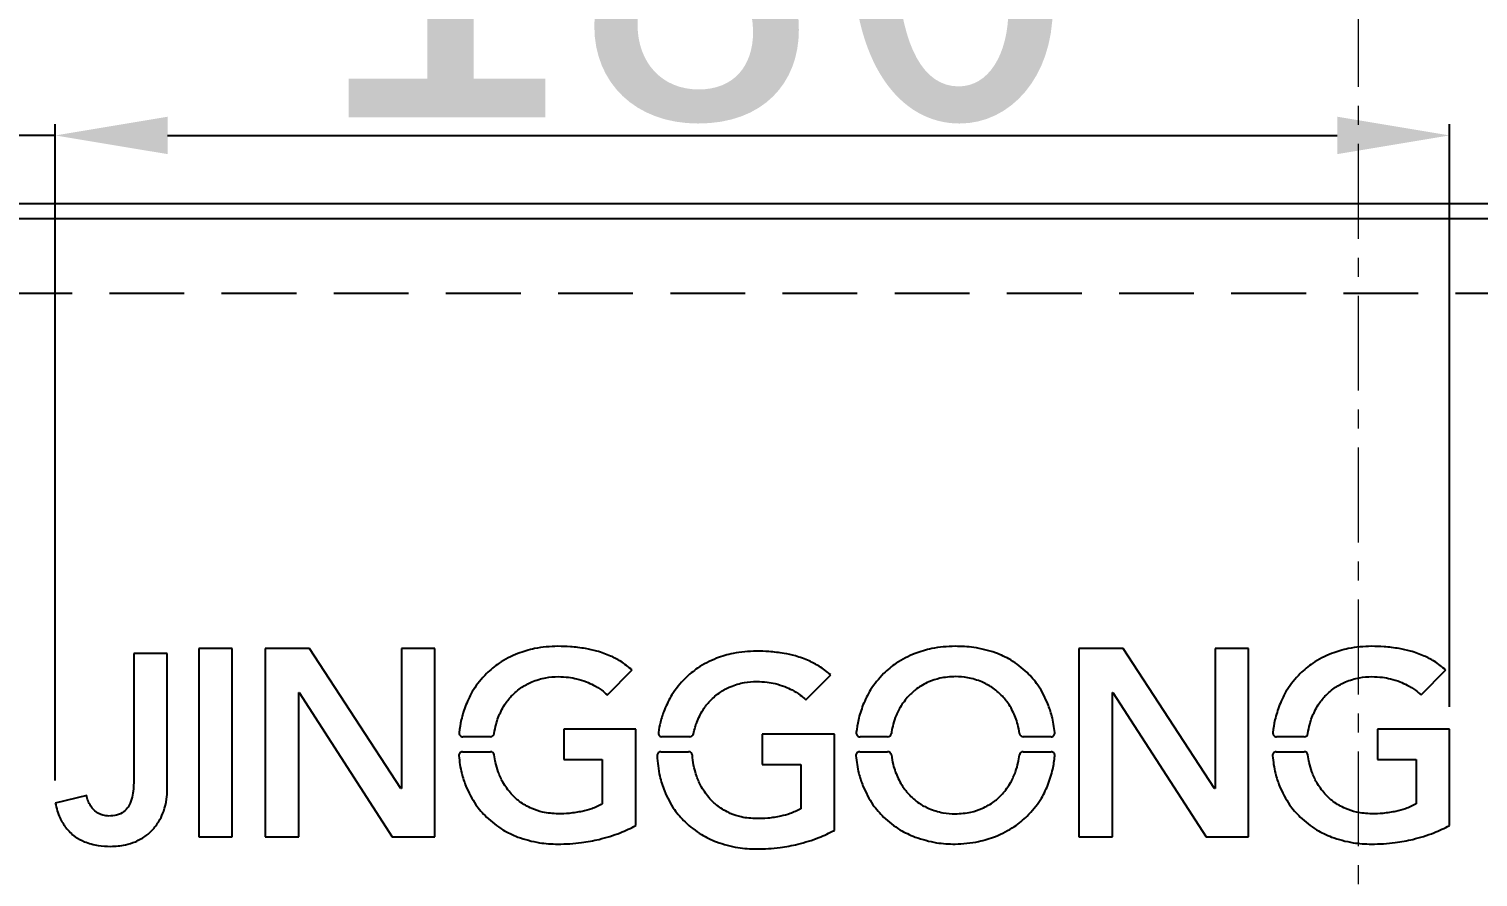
# Model space of a CAD drawing. Header units: millimetres. Extents: x 6893 to 19543, y -3475 to 6590.
# Drawn here: x 10019.4 to 10213.2, y 4463.5 to 4576.9 of the extents above; entities that cross this region are included whole.
import ezdxf

# ---------------------------------------------------------------- set-up
doc = ezdxf.new("R2010")
doc.units = ezdxf.units.MM
doc.linetypes.add('ACBSITGL', pattern=[3, 2, -1])
doc.linetypes.add('CENTERX2', pattern=[20.32, 12.7, -2.54, 2.54, -2.54])
doc.styles.get("Standard").update_dxf_attribs({"font": ''})
doc.styles.get('Standard').set_extended_font_data('SimSun')
doc.dimstyles.new('50#', dxfattribs={"dimtxt": 50, "dimasz": 15, "dimexe": 1.5, "dimexo": 3, "dimgap": 2, "dimtad": 1, "dimtoh": 1, "dimzin": 12, "dimdsep": 46, "dimtxsty": 'Standard', "dimcen": 20, "dimclrd": 3, "dimclre": 3, "dimclrt": 7, "dimadec": 0, "dimazin": 3, "dimtfac": 1, "dimtmove": 0, "dimatfit": 3, "dimfxl": 1, "dimarcsym": 0})

# ---------------------------------------------------------------- blocks, each defined once
blk = doc.blocks.new('*D110')
at = {"color": 3, "lineweight": -2, "transparency": 16777216}
for p, q in [((10022.94, 4476.35), (10022.94, 4564.17)), ((10209.35, 4486.22), (10209.35, 4564.17)), ((10037.94, 4562.67), (10194.35, 4562.67))]:
    blk.add_line(p, q, dxfattribs=at)
at = {"color": 3, "transparency": 16777216}
for points in [[(10037.94, 4565.17), (10037.94, 4560.17), (10022.94, 4562.67)], [(10194.35, 4560.17), (10194.35, 4565.17), (10209.35, 4562.67)]]:
    blk.add_solid(points, dxfattribs=at)
at = {"layer": 'Defpoints', "color": 0, "transparency": 16777216}
for p in [(10209.35, 4562.67), (10209.35, 4483.22), (10022.94, 4473.35)]:
    blk.add_point(p, dxfattribs=at)
at = {"color": 7, "transparency": 16777216, "insert": (10108.75, 4589.67), "char_height": 50, "attachment_point": 5}
blk.add_mtext('186', dxfattribs=at)
blk = doc.blocks.new('*D111')
at = {"color": 3, "lineweight": -2, "transparency": 16777216}
for p, q in [((9992.24, 4477.92), (9992.24, 4564.17)), ((10022.94, 4476.35), (10022.94, 4564.17)), ((9977.24, 4562.67), (9898.19, 4562.67)), ((10022.94, 4562.67), (9992.24, 4562.67)), ((10037.94, 4562.67), (10052.94, 4562.67))]:
    blk.add_line(p, q, dxfattribs=at)
at = {"color": 3, "transparency": 16777216}
for points in [[(9977.24, 4560.17), (9977.24, 4565.17), (9992.24, 4562.67)], [(10037.94, 4565.17), (10037.94, 4560.17), (10022.94, 4562.67)]]:
    blk.add_solid(points, dxfattribs=at)
at = {"layer": 'Defpoints', "color": 0, "transparency": 16777216}
for p in [(9992.24, 4562.67), (9992.24, 4474.92), (10022.94, 4473.35)]:
    blk.add_point(p, dxfattribs=at)
at = {"color": 7, "transparency": 16777216, "insert": (9930.22, 4589.67), "char_height": 50, "attachment_point": 5}
blk.add_mtext('31', dxfattribs=at)
blk = doc.blocks.new('*D170')
at = {"color": 3, "lineweight": -2, "transparency": 16777216}
for p, q in [((9870.17, 4548.57), (9870.17, 4024.08)), ((10524.17, 4548.57), (10524.17, 4024.08)), ((9885.17, 4025.58), (10509.17, 4025.58))]:
    blk.add_line(p, q, dxfattribs=at)
at = {"color": 3, "transparency": 16777216}
for points in [[(9885.17, 4028.08), (9885.17, 4023.08), (9870.17, 4025.58)], [(10509.17, 4023.08), (10509.17, 4028.08), (10524.17, 4025.58)]]:
    blk.add_solid(points, dxfattribs=at)
at = {"layer": 'Defpoints', "color": 0, "transparency": 16777216}
for p in [(9870.17, 4551.57), (10524.17, 4551.57), (10524.17, 4025.58)]:
    blk.add_point(p, dxfattribs=at)
at = {"color": 7, "transparency": 16777216, "insert": (10197.17, 4052.58), "char_height": 50, "attachment_point": 5}
blk.add_mtext('654', dxfattribs=at)

msp = doc.modelspace()

# ---------------------------------------------------------------- linework, layer by layer
at = {"color": 1, "linetype": 'CENTERX2', "lineweight": 18}
msp.add_line((10197.1723, 3959.5677), (10197.1723, 5464.869), dxfattribs=at)
msp.add_line((9867.1723, 4553.5677), (10527.1723, 4553.5677))
at = {"color": 7, "linetype": 'Continuous'}
for p, q in [((10037.9106, 4493.3757), (10033.4292, 4493.3757)), ((10033.4292, 4493.3757), (10033.4292, 4476.4814)), ((10037.9106, 4475.1655), (10037.9106, 4493.3757)), ((10046.6056, 4494.0242), (10042.1246, 4494.0242)), ((10042.1246, 4494.0242), (10042.1246, 4468.8426)), ((10046.6056, 4468.8426), (10046.6056, 4494.0242)), ((10056.9362, 4494.0242), (10050.9969, 4494.0242)), ((10050.9969, 4494.0242), (10050.9969, 4468.8426)), ((10069.1363, 4475.3156), (10056.9362, 4494.0242)), ((10073.689, 4494.0242), (10069.2075, 4494.0242)), ((10069.2075, 4494.0242), (10069.2075, 4475.3156)), ((10073.689, 4468.8426), (10073.689, 4494.0242)), ((10165.7328, 4494.0242), (10159.793, 4494.0242)), ((10159.793, 4494.0242), (10159.793, 4468.8426)), ((10177.9329, 4475.3156), (10165.7328, 4494.0242)), ((10182.4851, 4494.0242), (10178.0037, 4494.0242)), ((10178.0037, 4494.0242), (10178.0037, 4475.3156)), ((10182.4851, 4468.8426), (10182.4851, 4494.0242)), ((10096.753, 4487.8092), (10100.0614, 4491.1521)), ((10205.5496, 4487.8092), (10208.8571, 4491.1521)), ((10123.3032, 4487.1608), (10126.6106, 4490.5036)), ((10055.4784, 4468.8426), (10055.4784, 4488.156)), ((10055.4784, 4488.156), (10055.5491, 4488.156)), ((10055.5491, 4488.156), (10067.9986, 4468.8426)), ((10164.2749, 4468.8426), (10164.2749, 4488.156)), ((10164.2749, 4488.156), (10164.3457, 4488.156)), ((10164.3457, 4488.156), (10176.7948, 4468.8426)), ((10081.1274, 4482.2207), (10077.4309, 4482.2207)), ((10100.5593, 4483.2208), (10090.9198, 4483.2208)), ((10090.9198, 4483.2208), (10090.9198, 4479.166)), ((10100.5593, 4470.3454), (10100.5593, 4483.2208)), ((10107.7835, 4482.2207), (10104.0644, 4482.2207)), ((10127.1085, 4482.5723), (10117.4699, 4482.5723)), ((10117.4699, 4482.5723), (10117.4699, 4478.5175)), ((10127.1085, 4469.697), (10127.1085, 4482.5723)), ((10134.2274, 4482.2207), (10130.531, 4482.2207)), ((10156.0681, 4482.2207), (10152.3561, 4482.2207)), ((10189.9236, 4482.2207), (10186.2272, 4482.2207)), ((10209.355, 4483.2208), (10199.7159, 4483.2208)), ((10199.7159, 4483.2208), (10199.7159, 4479.166)), ((10209.355, 4470.3454), (10209.355, 4483.2208)), ((10077.3893, 4480.2207), (10081.1269, 4480.2207)), ((10103.8998, 4480.2207), (10107.6136, 4480.2207)), ((10130.4894, 4480.2207), (10134.2269, 4480.2207)), ((10152.3566, 4480.2207), (10156.0828, 4480.2207)), ((10186.1856, 4480.2207), (10189.9231, 4480.2207)), ((10090.9198, 4479.166), (10096.0774, 4479.166)), ((10096.0774, 4479.166), (10096.0774, 4473.2262)), ((10117.4699, 4478.5175), (10122.6275, 4478.5175)), ((10122.6275, 4478.5175), (10122.6275, 4472.5777)), ((10199.7159, 4479.166), (10204.8739, 4479.166)), ((10204.8739, 4479.166), (10204.8739, 4473.2262)), ((10027.1339, 4474.347), (10022.9363, 4473.3517)), ((10069.2075, 4475.3156), (10069.1363, 4475.3156)), ((10178.0037, 4475.3156), (10177.9329, 4475.3156)), ((10042.1246, 4468.8426), (10046.6056, 4468.8426)), ((10050.9969, 4468.8426), (10055.4784, 4468.8426)), ((10067.9986, 4468.8426), (10073.689, 4468.8426)), ((10159.793, 4468.8426), (10164.2749, 4468.8426)), ((10176.7948, 4468.8426), (10182.4851, 4468.8426))]:
    msp.add_line(p, q, dxfattribs=at)
for points in [[(9867.1723, 4553.5677), (10527.1723, 4553.5677), (10527.1723, 4095.5677), (9867.1723, 4095.5677)], [(9870.1723, 4551.5677), (10524.1723, 4551.5677), (10524.1723, 4097.5677), (9870.1723, 4097.5677)]]:
    msp.add_lwpolyline(points, close=True)
at = {"linetype": 'ACBSITGL', "ltscale": 5}
msp.add_lwpolyline([(9880.1723, 4541.5677), (10514.1723, 4541.5677), (10514.1723, 4107.5677), (9880.1723, 4107.5677)], close=True, dxfattribs=at)
at = {"color": 7, "linetype": 'Continuous'}
for centre, start, end in [((10077.4309, 4482.7208), 173.882367, 270), ((10081.1274, 4482.7208), 270, 352.471152), ((10104.0644, 4482.7208), 171.446015, 270), ((10107.7835, 4482.7208), 270, 348.912365), ((10130.531, 4482.7208), 173.884448, 270), ((10134.2274, 4482.7208), 270, 352.47278), ((10152.3561, 4482.7208), 187.436564, 270), ((10156.0681, 4482.7208), 270, 5.57654), ((10186.2272, 4482.7208), 173.890187, 270), ((10189.9236, 4482.7208), 270, 352.47646), ((10077.3893, 4479.7208), 90, 184.650086), ((10081.1269, 4479.7208), 7.101772, 90), ((10103.8998, 4479.7208), 90, 182.372983), ((10107.6136, 4479.7208), 4.078159, 90), ((10130.4894, 4479.7208), 90, 184.645909), ((10134.2269, 4479.7208), 7.100228, 90), ((10152.3566, 4479.7208), 90, 172.985822), ((10156.0828, 4479.7208), 354.871987, 90), ((10186.1856, 4479.7208), 90, 184.641126), ((10189.9231, 4479.7208), 7.096734, 90)]:
    msp.add_arc(centre, 0.5, start, end, dxfattribs=at)
for points, knots in [([(10084.7912, 4493.3696), (10083.921, 4492.9798), (10082.3813, 4492.2902), (10081.1274, 4491.1666), (10080.5821, 4490.6781)], [0, 0, 0, 0, 0.565175406, 1, 1, 1, 1]), ([(10090.1376, 4494.3176), (10089.0889, 4494.2719), (10087.2615, 4494.1923), (10085.5293, 4493.6154), (10084.7912, 4493.3696)], [0, 0, 0, 0, 0.573890721, 1, 1, 1, 1]), ([(10093.8307, 4494.0218), (10093.1558, 4494.1189), (10091.9306, 4494.295), (10090.6933, 4494.3106), (10090.1376, 4494.3176)], [0, 0, 0, 0, 0.55087747, 1, 1, 1, 1]), ([(10097.1744, 4493.0199), (10096.5732, 4493.2589), (10095.4872, 4493.6907), (10094.3419, 4493.9196), (10093.8307, 4494.0218)], [0, 0, 0, 0, 0.55364692, 1, 1, 1, 1]), ([(10100.0614, 4491.1521), (10099.5576, 4491.5621), (10098.6624, 4492.2907), (10097.6271, 4492.798), (10097.1744, 4493.0199)], [0, 0, 0, 0, 0.56277759, 1, 1, 1, 1]), ([(10116.6877, 4493.6692), (10115.639, 4493.6235), (10113.8114, 4493.5438), (10112.0791, 4492.967), (10111.3409, 4492.7212)], [0, 0, 0, 0, 0.57385716, 1, 1, 1, 1]), ([(10120.3808, 4493.3734), (10119.7058, 4493.4704), (10118.4807, 4493.6466), (10117.2434, 4493.6622), (10116.6877, 4493.6692)], [0, 0, 0, 0, 0.550913512, 1, 1, 1, 1]), ([(10123.7241, 4492.3714), (10123.123, 4492.6105), (10122.0371, 4493.0423), (10120.892, 4493.2712), (10120.3808, 4493.3734)], [0, 0, 0, 0, 0.553640004, 1, 1, 1, 1]), ([(10137.8906, 4493.3696), (10137.0205, 4492.9798), (10135.481, 4492.2901), (10134.2272, 4491.1666), (10133.682, 4490.6781)], [0, 0, 0, 0, 0.56514709, 1, 1, 1, 1]), ([(10143.2374, 4494.3176), (10142.1887, 4494.2719), (10140.3612, 4494.1922), (10138.6289, 4493.6154), (10137.8906, 4493.3696)], [0, 0, 0, 0, 0.57383296, 1, 1, 1, 1]), ([(10148.6497, 4493.4523), (10147.6886, 4493.7414), (10145.9214, 4494.2731), (10144.0782, 4494.3037), (10143.2374, 4494.3176)], [0, 0, 0, 0, 0.54384487, 1, 1, 1, 1]), ([(10152.8884, 4490.8023), (10152.1801, 4491.4119), (10150.9002, 4492.5133), (10149.3445, 4493.1624), (10148.6497, 4493.4523)], [0, 0, 0, 0, 0.55338114, 1, 1, 1, 1]), ([(10193.5869, 4493.3696), (10192.7169, 4492.9798), (10191.1774, 4492.29), (10189.9235, 4491.1666), (10189.3783, 4490.6781)], [0, 0, 0, 0, 0.56512388, 1, 1, 1, 1]), ([(10198.9342, 4494.3176), (10197.8853, 4494.2719), (10196.0576, 4494.1923), (10194.3252, 4493.6154), (10193.5869, 4493.3696)], [0, 0, 0, 0, 0.57386145, 1, 1, 1, 1]), ([(10202.6268, 4494.0218), (10201.952, 4494.1189), (10200.727, 4494.295), (10199.4898, 4494.3106), (10198.9342, 4494.3176)], [0, 0, 0, 0, 0.55087077, 1, 1, 1, 1]), ([(10205.9705, 4493.0199), (10205.3693, 4493.2589), (10204.2834, 4493.6907), (10203.138, 4493.9196), (10202.6268, 4494.0218)], [0, 0, 0, 0, 0.55363452, 1, 1, 1, 1]), ([(10208.8571, 4491.1521), (10208.3534, 4491.5621), (10207.4583, 4492.2907), (10206.4231, 4492.798), (10205.9705, 4493.0199)], [0, 0, 0, 0, 0.562787459, 1, 1, 1, 1]), ([(10111.3409, 4492.7212), (10110.4709, 4492.3314), (10108.9313, 4491.6416), (10107.6775, 4490.5182), (10107.1323, 4490.0296)], [0, 0, 0, 0, 0.56514709, 1, 1, 1, 1]), ([(10126.6106, 4490.5036), (10126.1071, 4490.9137), (10125.2121, 4491.6424), (10124.1768, 4492.1496), (10123.7241, 4492.3714)], [0, 0, 0, 0, 0.56270651, 1, 1, 1, 1]), ([(10080.5821, 4490.6781), (10079.9546, 4489.9794), (10078.8189, 4488.7151), (10078.1326, 4487.1636), (10077.8256, 4486.4694)], [0, 0, 0, 0, 0.55260701, 1, 1, 1, 1]), ([(10083.902, 4487.643), (10084.355, 4488.0755), (10085.1707, 4488.8543), (10086.1838, 4489.3451), (10086.6342, 4489.5634)], [0, 0, 0, 0, 0.55542546, 1, 1, 1, 1]), ([(10086.6342, 4489.5634), (10087.2575, 4489.785), (10088.4043, 4490.1929), (10089.6189, 4490.2409), (10090.1734, 4490.2629)], [0, 0, 0, 0, 0.5434666, 1, 1, 1, 1]), ([(10090.1734, 4490.2629), (10090.6425, 4490.2485), (10091.475, 4490.2229), (10092.2899, 4490.0528), (10092.6456, 4489.9786)], [0, 0, 0, 0, 0.56342048, 1, 1, 1, 1]), ([(10092.6456, 4489.9786), (10093.0838, 4489.8572), (10093.8588, 4489.6427), (10094.5829, 4489.2943), (10094.8976, 4489.1428)], [0, 0, 0, 0, 0.56541064, 1, 1, 1, 1]), ([(10094.8976, 4489.1428), (10095.2741, 4488.927), (10095.939, 4488.5457), (10096.5067, 4488.032), (10096.753, 4487.8092)], [0, 0, 0, 0, 0.56623482, 1, 1, 1, 1]), ([(10107.1323, 4490.0296), (10106.5047, 4489.3309), (10105.369, 4488.0666), (10104.6825, 4486.5151), (10104.3753, 4485.821)], [0, 0, 0, 0, 0.55259367, 1, 1, 1, 1]), ([(10113.1839, 4488.9149), (10113.8072, 4489.1366), (10114.9539, 4489.5444), (10116.1684, 4489.5925), (10116.7227, 4489.6144)], [0, 0, 0, 0, 0.54360179, 1, 1, 1, 1]), ([(10116.7227, 4489.6144), (10117.192, 4489.6), (10118.0245, 4489.5745), (10118.8394, 4489.4044), (10119.1949, 4489.3301)], [0, 0, 0, 0, 0.56368087, 1, 1, 1, 1]), ([(10119.1949, 4489.3301), (10119.6333, 4489.2088), (10120.4087, 4488.9944), (10121.1331, 4488.6458), (10121.4478, 4488.4944)], [0, 0, 0, 0, 0.56553589, 1, 1, 1, 1]), ([(10133.682, 4490.6781), (10133.0544, 4489.9794), (10131.9187, 4488.7151), (10131.2324, 4487.1636), (10130.9254, 4486.4694)], [0, 0, 0, 0, 0.55261198, 1, 1, 1, 1]), ([(10139.734, 4489.5634), (10139.1657, 4489.2796), (10138.1565, 4488.7756), (10137.3526, 4487.9874), (10137.0014, 4487.643)], [0, 0, 0, 0, 0.5630704, 1, 1, 1, 1]), ([(10143.2728, 4490.2629), (10142.5731, 4490.2279), (10141.3566, 4490.1671), (10140.2178, 4489.7434), (10139.734, 4489.5634)], [0, 0, 0, 0, 0.57523441, 1, 1, 1, 1]), ([(10146.8354, 4489.5634), (10146.2078, 4489.785), (10145.0529, 4490.1929), (10143.8307, 4490.2409), (10143.2728, 4490.2629)], [0, 0, 0, 0, 0.543510076, 1, 1, 1, 1]), ([(10149.5743, 4487.643), (10149.1198, 4488.0755), (10148.3017, 4488.8542), (10147.2866, 4489.3451), (10146.8354, 4489.5634)], [0, 0, 0, 0, 0.55545827, 1, 1, 1, 1]), ([(10155.6564, 4486.6118), (10155.2544, 4487.4841), (10154.5439, 4489.0255), (10153.3895, 4490.2645), (10152.8884, 4490.8023)], [0, 0, 0, 0, 0.56592672, 1, 1, 1, 1]), ([(10189.3783, 4490.6781), (10188.7508, 4489.9794), (10187.6152, 4488.715), (10186.9285, 4487.1636), (10186.6213, 4486.4694)], [0, 0, 0, 0, 0.55257931, 1, 1, 1, 1]), ([(10192.6977, 4487.643), (10193.151, 4488.0755), (10193.9671, 4488.8541), (10194.9804, 4489.3451), (10195.4308, 4489.5634)], [0, 0, 0, 0, 0.55549521, 1, 1, 1, 1]), ([(10195.4308, 4489.5634), (10196.054, 4489.785), (10197.2007, 4490.1929), (10198.4151, 4490.2409), (10198.9695, 4490.2629)], [0, 0, 0, 0, 0.54351134, 1, 1, 1, 1]), ([(10198.9695, 4490.2629), (10199.4387, 4490.2485), (10200.2711, 4490.223), (10201.0858, 4490.0528), (10201.4413, 4489.9786)], [0, 0, 0, 0, 0.56361721, 1, 1, 1, 1]), ([(10201.4413, 4489.9786), (10201.8797, 4489.8573), (10202.655, 4489.6428), (10203.3794, 4489.2943), (10203.6942, 4489.1428)], [0, 0, 0, 0, 0.565479246, 1, 1, 1, 1]), ([(10203.6942, 4489.1428), (10204.0705, 4488.9269), (10204.7353, 4488.5455), (10205.3032, 4488.032), (10205.5496, 4487.8092)], [0, 0, 0, 0, 0.56611931, 1, 1, 1, 1]), ([(10082.1527, 4484.7856), (10082.4066, 4485.3705), (10082.8563, 4486.407), (10083.5847, 4487.2679), (10083.902, 4487.643)], [0, 0, 0, 0, 0.56437933, 1, 1, 1, 1]), ([(10110.4512, 4486.9945), (10110.9045, 4487.427), (10111.7205, 4488.2056), (10112.7336, 4488.6967), (10113.1839, 4488.9149)], [0, 0, 0, 0, 0.555507224, 1, 1, 1, 1]), ([(10121.4478, 4488.4944), (10121.8242, 4488.2785), (10122.4891, 4487.8972), (10123.0569, 4487.3836), (10123.3032, 4487.1608)], [0, 0, 0, 0, 0.56623243, 1, 1, 1, 1]), ([(10137.0014, 4487.643), (10136.6032, 4487.1597), (10135.885, 4486.288), (10135.4475, 4485.2487), (10135.2526, 4484.7856)], [0, 0, 0, 0, 0.55447709, 1, 1, 1, 1]), ([(10151.3293, 4484.7856), (10151.0755, 4485.3708), (10150.6254, 4486.4085), (10149.8935, 4487.2681), (10149.5743, 4487.643)], [0, 0, 0, 0, 0.56392181, 1, 1, 1, 1]), ([(10190.9493, 4484.7856), (10191.2029, 4485.3706), (10191.6522, 4486.407), (10192.3804, 4487.2679), (10192.6977, 4487.643)], [0, 0, 0, 0, 0.56436357, 1, 1, 1, 1]), ([(10077.8256, 4486.4694), (10077.5954, 4485.8087), (10077.1762, 4484.6054), (10077.0091, 4483.3431), (10076.9338, 4482.774)], [0, 0, 0, 0, 0.54915902, 1, 1, 1, 1]), ([(10104.3753, 4485.821), (10104.1808, 4485.2766), (10103.8284, 4484.2898), (10103.6499, 4483.2578), (10103.5699, 4482.7951)], [0, 0, 0, 0, 0.55168707, 1, 1, 1, 1]), ([(10108.7029, 4484.1372), (10108.9565, 4484.7221), (10109.406, 4485.7585), (10110.1341, 4486.6195), (10110.4512, 4486.9945)], [0, 0, 0, 0, 0.564388282, 1, 1, 1, 1]), ([(10130.9254, 4486.4694), (10130.6953, 4485.8086), (10130.2763, 4484.6054), (10130.1092, 4483.3431), (10130.0338, 4482.774)], [0, 0, 0, 0, 0.549154669, 1, 1, 1, 1]), ([(10156.5657, 4482.7693), (10156.467, 4483.5188), (10156.294, 4484.8318), (10155.8479, 4486.0772), (10155.6564, 4486.6118)], [0, 0, 0, 0, 0.57077103, 1, 1, 1, 1]), ([(10186.6213, 4486.4694), (10186.3912, 4485.8086), (10185.9722, 4484.6053), (10185.8053, 4483.3431), (10185.73, 4482.774)], [0, 0, 0, 0, 0.54915525, 1, 1, 1, 1]), ([(10081.6231, 4482.6552), (10081.6896, 4483.0648), (10081.8075, 4483.79), (10082.0481, 4484.4837), (10082.1527, 4484.7856)], [0, 0, 0, 0, 0.56474424, 1, 1, 1, 1]), ([(10108.2741, 4482.6246), (10108.3375, 4482.9133), (10108.45, 4483.4263), (10108.6259, 4483.9209), (10108.7029, 4484.1372)], [0, 0, 0, 0, 0.56279432, 1, 1, 1, 1]), ([(10135.2526, 4484.7856), (10135.1219, 4484.3995), (10134.8864, 4483.7037), (10134.7734, 4482.9782), (10134.7231, 4482.6553)], [0, 0, 0, 0, 0.55486512, 1, 1, 1, 1]), ([(10151.8603, 4482.656), (10151.7944, 4483.0655), (10151.6777, 4483.7909), (10151.435, 4484.4838), (10151.3293, 4484.7856)], [0, 0, 0, 0, 0.56450446, 1, 1, 1, 1]), ([(10190.4193, 4482.6553), (10190.4858, 4483.0648), (10190.6036, 4483.7901), (10190.8445, 4484.4837), (10190.9493, 4484.7856)], [0, 0, 0, 0, 0.56471072, 1, 1, 1, 1]), ([(10076.8909, 4479.6802), (10076.9838, 4478.8862), (10077.1464, 4477.4953), (10077.6216, 4476.1798), (10077.8256, 4475.6153)], [0, 0, 0, 0, 0.57085207, 1, 1, 1, 1]), ([(10082.1527, 4477.5357), (10082.0219, 4477.9422), (10081.7853, 4478.6774), (10081.6732, 4479.4411), (10081.623, 4479.7826)], [0, 0, 0, 0, 0.55294427, 1, 1, 1, 1]), ([(10103.4002, 4479.7001), (10103.4741, 4478.7707), (10103.6031, 4477.15), (10104.1444, 4475.6197), (10104.3753, 4474.9668)], [0, 0, 0, 0, 0.57339272, 1, 1, 1, 1]), ([(10108.7029, 4476.8872), (10108.5422, 4477.4028), (10108.2501, 4478.3403), (10108.1551, 4479.3169), (10108.1124, 4479.7563)], [0, 0, 0, 0, 0.55004008, 1, 1, 1, 1]), ([(10129.991, 4479.6803), (10130.0839, 4478.8862), (10130.2465, 4477.4953), (10130.7216, 4476.1798), (10130.9254, 4475.6153)], [0, 0, 0, 0, 0.57085907, 1, 1, 1, 1]), ([(10134.7231, 4479.7825), (10134.7893, 4479.3499), (10134.9061, 4478.5864), (10135.1478, 4477.8533), (10135.2526, 4477.5357)], [0, 0, 0, 0, 0.56665625, 1, 1, 1, 1]), ([(10151.3293, 4477.5357), (10151.4613, 4477.942), (10151.6999, 4478.6765), (10151.8108, 4479.4404), (10151.8603, 4479.7818)], [0, 0, 0, 0, 0.55313081, 1, 1, 1, 1]), ([(10155.6564, 4475.7515), (10155.9029, 4476.4527), (10156.3514, 4477.7289), (10156.5096, 4479.0712), (10156.5808, 4479.6761)], [0, 0, 0, 0, 0.54942992, 1, 1, 1, 1]), ([(10185.6872, 4479.6803), (10185.78, 4478.8863), (10185.9425, 4477.4954), (10186.4175, 4476.1798), (10186.6213, 4475.6153)], [0, 0, 0, 0, 0.57085735, 1, 1, 1, 1]), ([(10190.9493, 4477.5357), (10190.8183, 4477.9422), (10190.5814, 4478.6773), (10190.4694, 4479.4411), (10190.4193, 4479.7825)], [0, 0, 0, 0, 0.55297313, 1, 1, 1, 1]), ([(10083.902, 4474.5722), (10083.5029, 4475.0726), (10082.7797, 4475.9796), (10082.3468, 4477.054), (10082.1527, 4477.5357)], [0, 0, 0, 0, 0.551754116, 1, 1, 1, 1]), ([(10135.2526, 4477.5357), (10135.505, 4476.9278), (10135.95, 4475.8562), (10136.6838, 4474.96), (10137.0014, 4474.5722)], [0, 0, 0, 0, 0.56717689, 1, 1, 1, 1]), ([(10149.5743, 4474.5722), (10149.9755, 4475.0724), (10150.7022, 4475.9782), (10151.1353, 4477.0539), (10151.3293, 4477.5357)], [0, 0, 0, 0, 0.55213893, 1, 1, 1, 1]), ([(10192.6977, 4474.5722), (10192.2987, 4475.0726), (10191.5756, 4475.9796), (10191.1432, 4477.054), (10190.9493, 4477.5357)], [0, 0, 0, 0, 0.55176422, 1, 1, 1, 1]), ([(10033.4292, 4476.4814), (10033.422, 4475.9568), (10033.4099, 4475.0767), (10033.2167, 4474.2193), (10033.1386, 4473.873)], [0, 0, 0, 0, 0.59610106, 1, 1, 1, 1]), ([(10077.8256, 4475.6153), (10078.2264, 4474.7545), (10078.9363, 4473.23), (10080.083, 4472.0049), (10080.5821, 4471.4716)], [0, 0, 0, 0, 0.56467751, 1, 1, 1, 1]), ([(10110.4512, 4473.9237), (10110.0524, 4474.4242), (10109.3294, 4475.3312), (10108.8968, 4476.4056), (10108.7029, 4476.8872)], [0, 0, 0, 0, 0.55173623, 1, 1, 1, 1]), ([(10130.9254, 4475.6153), (10131.3263, 4474.7545), (10132.0362, 4473.2301), (10133.1828, 4472.0049), (10133.682, 4471.4716)], [0, 0, 0, 0, 0.564681167, 1, 1, 1, 1]), ([(10152.8884, 4471.5963), (10153.5172, 4472.288), (10154.6514, 4473.5356), (10155.3466, 4475.0684), (10155.6564, 4475.7515)], [0, 0, 0, 0, 0.554374821, 1, 1, 1, 1]), ([(10186.6213, 4475.6153), (10187.0224, 4474.7545), (10187.7326, 4473.2302), (10188.8792, 4472.005), (10189.3783, 4471.4716)], [0, 0, 0, 0, 0.56471213, 1, 1, 1, 1]), ([(10027.6844, 4472.9121), (10027.5471, 4473.1573), (10027.2938, 4473.6095), (10027.1841, 4474.1154), (10027.1339, 4474.347)], [0, 0, 0, 0, 0.5421207, 1, 1, 1, 1]), ([(10033.1386, 4473.873), (10033.0134, 4473.5006), (10032.7988, 4472.8622), (10032.3189, 4472.3955), (10032.119, 4472.2011)], [0, 0, 0, 0, 0.58338617, 1, 1, 1, 1]), ([(10037.4362, 4472.2785), (10037.5881, 4472.8012), (10037.8625, 4473.7455), (10037.8958, 4474.7272), (10037.9106, 4475.1655)], [0, 0, 0, 0, 0.55353272, 1, 1, 1, 1]), ([(10086.6342, 4472.6156), (10086.0651, 4472.9034), (10085.0516, 4473.416), (10084.2524, 4474.2198), (10083.902, 4474.5722)], [0, 0, 0, 0, 0.56150128, 1, 1, 1, 1]), ([(10104.3753, 4474.9668), (10104.7763, 4474.106), (10105.4864, 4472.5817), (10106.6331, 4471.3565), (10107.1323, 4470.8232)], [0, 0, 0, 0, 0.56469024, 1, 1, 1, 1]), ([(10113.1839, 4471.9671), (10112.6149, 4472.255), (10111.6013, 4472.7677), (10110.8019, 4473.5713), (10110.4512, 4473.9237)], [0, 0, 0, 0, 0.561432543, 1, 1, 1, 1]), ([(10137.0014, 4474.5722), (10137.4535, 4474.1295), (10138.2651, 4473.335), (10139.2831, 4472.8364), (10139.734, 4472.6156)], [0, 0, 0, 0, 0.55709269, 1, 1, 1, 1]), ([(10146.8354, 4472.6156), (10147.4057, 4472.9034), (10148.4213, 4473.4159), (10149.2228, 4474.2197), (10149.5743, 4474.5722)], [0, 0, 0, 0, 0.561564569, 1, 1, 1, 1]), ([(10195.4308, 4472.6156), (10194.8617, 4472.9034), (10193.848, 4473.4162), (10193.0484, 4474.2198), (10192.6977, 4474.5722)], [0, 0, 0, 0, 0.56143072, 1, 1, 1, 1]), ([(10022.9363, 4473.3517), (10023.1033, 4472.6626), (10023.3871, 4471.4917), (10024.0504, 4470.491), (10024.3234, 4470.0791)], [0, 0, 0, 0, 0.5884507, 1, 1, 1, 1]), ([(10028.7169, 4471.9522), (10028.4944, 4472.0961), (10028.0928, 4472.3559), (10027.8104, 4472.7405), (10027.6844, 4472.9121)], [0, 0, 0, 0, 0.55387909, 1, 1, 1, 1]), ([(10030.1212, 4471.6086), (10029.8409, 4471.6268), (10029.3509, 4471.6585), (10028.9069, 4471.8642), (10028.7169, 4471.9522)], [0, 0, 0, 0, 0.57215001, 1, 1, 1, 1]), ([(10032.119, 4472.2011), (10031.7993, 4472.0133), (10031.1815, 4471.6501), (10030.4664, 4471.6221), (10030.1212, 4471.6086)], [0, 0, 0, 0, 0.5173647, 1, 1, 1, 1]), ([(10036.0199, 4469.854), (10036.348, 4470.2675), (10036.9367, 4471.0094), (10037.2829, 4471.8891), (10037.4362, 4472.2785)], [0, 0, 0, 0, 0.557412917, 1, 1, 1, 1]), ([(10090.1734, 4471.9103), (10089.4733, 4471.9454), (10088.2561, 4472.0064), (10087.1178, 4472.4339), (10086.6342, 4472.6156)], [0, 0, 0, 0, 0.57513483, 1, 1, 1, 1]), ([(10093.392, 4472.2362), (10092.8105, 4472.1312), (10091.7456, 4471.939), (10090.6642, 4471.9192), (10090.1734, 4471.9103)], [0, 0, 0, 0, 0.54615666, 1, 1, 1, 1]), ([(10096.0774, 4473.2262), (10095.6096, 4472.9928), (10094.7502, 4472.564), (10093.8172, 4472.3388), (10093.392, 4472.2362)], [0, 0, 0, 0, 0.54423863, 1, 1, 1, 1]), ([(10116.7227, 4471.2618), (10116.0228, 4471.297), (10114.8058, 4471.3581), (10113.6676, 4471.7855), (10113.1839, 4471.9671)], [0, 0, 0, 0, 0.57500714, 1, 1, 1, 1]), ([(10122.6275, 4472.5777), (10122.1598, 4472.3444), (10121.3003, 4471.9156), (10120.3674, 4471.6904), (10119.9422, 4471.5877)], [0, 0, 0, 0, 0.54424135, 1, 1, 1, 1]), ([(10139.734, 4472.6156), (10140.3572, 4472.3919), (10141.5033, 4471.9807), (10142.7184, 4471.9323), (10143.2728, 4471.9103)], [0, 0, 0, 0, 0.54371026, 1, 1, 1, 1]), ([(10143.2728, 4471.9103), (10143.9773, 4471.9454), (10145.2021, 4472.0064), (10146.3485, 4472.4339), (10146.8354, 4472.6156)], [0, 0, 0, 0, 0.57519828, 1, 1, 1, 1]), ([(10198.9695, 4471.9103), (10198.2696, 4471.9454), (10197.0525, 4472.0065), (10195.9144, 4472.4339), (10195.4308, 4472.6156)], [0, 0, 0, 0, 0.575094846, 1, 1, 1, 1]), ([(10202.1882, 4472.2362), (10201.6065, 4472.1312), (10200.5417, 4471.939), (10199.4602, 4471.9193), (10198.9695, 4471.9103)], [0, 0, 0, 0, 0.54625489, 1, 1, 1, 1]), ([(10204.8739, 4473.2262), (10204.4062, 4472.9928), (10203.5466, 4472.5639), (10202.6135, 4472.3388), (10202.1882, 4472.2362)], [0, 0, 0, 0, 0.54418341, 1, 1, 1, 1]), ([(10024.3234, 4470.0791), (10024.7235, 4469.6326), (10025.4408, 4468.8322), (10026.409, 4468.3732), (10026.8372, 4468.1702)], [0, 0, 0, 0, 0.55785157, 1, 1, 1, 1]), ([(10033.648, 4468.1764), (10034.15, 4468.4241), (10035.0314, 4468.859), (10035.7224, 4469.5546), (10036.0199, 4469.854)], [0, 0, 0, 0, 0.56951424, 1, 1, 1, 1]), ([(10080.5821, 4471.4716), (10081.2861, 4470.8635), (10082.5589, 4469.7639), (10084.1017, 4469.1008), (10084.7912, 4468.8044)], [0, 0, 0, 0, 0.55305991, 1, 1, 1, 1]), ([(10095.6564, 4468.49), (10096.6102, 4468.7533), (10098.3031, 4469.2205), (10099.8736, 4470.0035), (10100.5593, 4470.3454)], [0, 0, 0, 0, 0.5633959, 1, 1, 1, 1]), ([(10107.1323, 4470.8232), (10107.8362, 4470.2151), (10109.1089, 4469.1156), (10110.6515, 4468.4524), (10111.3409, 4468.156)], [0, 0, 0, 0, 0.55309272, 1, 1, 1, 1]), ([(10119.9422, 4471.5877), (10119.3604, 4471.4827), (10118.2953, 4471.2906), (10117.2135, 4471.2708), (10116.7227, 4471.2618)], [0, 0, 0, 0, 0.54621189, 1, 1, 1, 1]), ([(10133.682, 4471.4716), (10134.3859, 4470.8635), (10135.6586, 4469.764), (10137.2012, 4469.1008), (10137.8906, 4468.8044)], [0, 0, 0, 0, 0.55309219, 1, 1, 1, 1]), ([(10148.6497, 4468.8809), (10149.5257, 4469.2778), (10151.0732, 4469.9789), (10152.3391, 4471.1069), (10152.8884, 4471.5963)], [0, 0, 0, 0, 0.566081, 1, 1, 1, 1]), ([(10189.3783, 4471.4716), (10190.0823, 4470.8635), (10191.3551, 4469.7641), (10192.8976, 4469.1008), (10193.5869, 4468.8044)], [0, 0, 0, 0, 0.55312312, 1, 1, 1, 1]), ([(10204.4525, 4468.49), (10205.4063, 4468.7533), (10207.0991, 4469.2205), (10208.6694, 4470.0035), (10209.355, 4470.3454)], [0, 0, 0, 0, 0.56339854, 1, 1, 1, 1]), ([(10026.8372, 4468.1702), (10027.4464, 4467.9719), (10028.5842, 4467.6015), (10029.7792, 4467.5693), (10030.3343, 4467.5543)], [0, 0, 0, 0, 0.53546293, 1, 1, 1, 1]), ([(10030.3343, 4467.5543), (10030.9995, 4467.5834), (10032.1365, 4467.6332), (10033.2047, 4468.0171), (10033.648, 4468.1764)], [0, 0, 0, 0, 0.58502597, 1, 1, 1, 1]), ([(10084.7912, 4468.8044), (10085.7407, 4468.5018), (10087.4825, 4467.9468), (10089.3075, 4467.8844), (10090.1376, 4467.856)], [0, 0, 0, 0, 0.54513908, 1, 1, 1, 1]), ([(10090.1376, 4467.856), (10091.1963, 4467.8869), (10093.0553, 4467.9411), (10094.8737, 4468.3248), (10095.6564, 4468.49)], [0, 0, 0, 0, 0.56952662, 1, 1, 1, 1]), ([(10111.3409, 4468.156), (10112.2906, 4467.8534), (10114.0325, 4467.2984), (10115.8576, 4467.2359), (10116.6877, 4467.2075)], [0, 0, 0, 0, 0.54516855, 1, 1, 1, 1]), ([(10116.6877, 4467.2075), (10117.7463, 4467.2384), (10119.6053, 4467.2927), (10121.4236, 4467.6764), (10122.2065, 4467.8416)], [0, 0, 0, 0, 0.56943652, 1, 1, 1, 1]), ([(10122.2065, 4467.8416), (10123.1602, 4468.1048), (10124.8528, 4468.5721), (10126.423, 4469.3551), (10127.1085, 4469.697)], [0, 0, 0, 0, 0.56339724, 1, 1, 1, 1]), ([(10137.8906, 4468.8044), (10138.8403, 4468.5018), (10140.5823, 4467.9469), (10142.4074, 4467.8844), (10143.2374, 4467.856)], [0, 0, 0, 0, 0.54519931, 1, 1, 1, 1]), ([(10143.2374, 4467.856), (10144.3001, 4467.9206), (10146.1508, 4468.0331), (10147.9035, 4468.6277), (10148.6497, 4468.8809)], [0, 0, 0, 0, 0.57423247, 1, 1, 1, 1]), ([(10193.5869, 4468.8044), (10194.5367, 4468.5018), (10196.2788, 4467.9469), (10198.104, 4467.8844), (10198.9342, 4467.856)], [0, 0, 0, 0, 0.54516996, 1, 1, 1, 1]), ([(10198.9342, 4467.856), (10199.9927, 4467.8869), (10201.8515, 4467.9412), (10203.6697, 4468.3248), (10204.4525, 4468.49)], [0, 0, 0, 0, 0.56946655, 1, 1, 1, 1])]:
    msp.add_open_spline(points, degree=3, knots=knots, dxfattribs=at)

# ---------------------------------------------------------------- dimensions: what is measured, and where the dimension line sits
dim = msp.add_linear_dim(base=(9992.2436, 4562.6656), p1=(10022.9363, 4473.3517), p2=(9992.2436, 4474.9214), dimstyle='50#', override={"dimdec": 0})
dim.commit()
dim.dimension.update_dxf_attribs({"geometry": '*D111', "text_midpoint": (9930.2157, 4589.6656)})
dim = msp.add_linear_dim(base=(10209.355, 4562.6656), p1=(10022.9363, 4473.3517), p2=(10209.355, 4483.2208), dimstyle='50#', override={"dimdec": 0})
dim.commit()
dim.dimension.update_dxf_attribs({"geometry": '*D110', "text_midpoint": (10108.7497, 4562.6656), "dimtype": 160})
dim = msp.add_linear_dim(base=(10524.1723, 4025.577), p1=(9870.1723, 4551.5677), p2=(10524.1723, 4551.5677), dimstyle='50#')
dim.commit()
dim.dimension.update_dxf_attribs({"geometry": '*D170', "text_midpoint": (10197.1723, 4052.577)})

doc.saveas('drawing.dxf')
